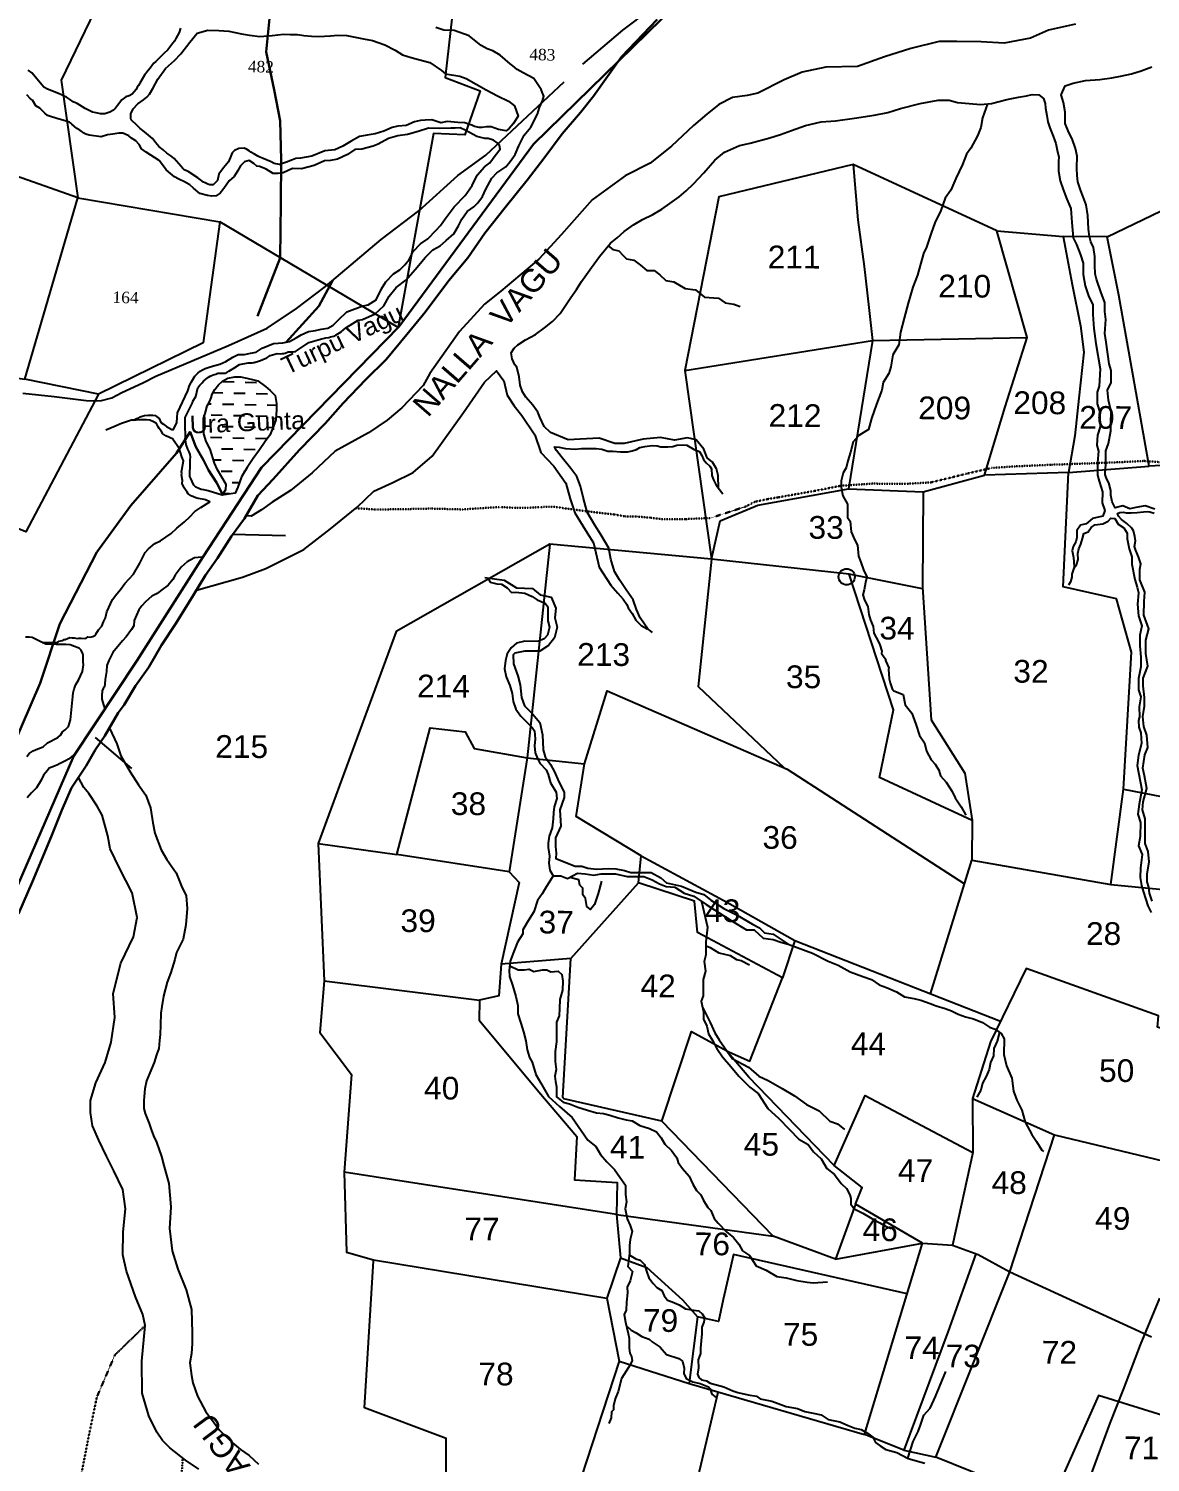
# Model space of a CAD drawing. Header units: inches. Extents: x 304037 to 460575, y 1453943 to 1639883.
# Drawn here: x 337474 to 338731, y 1597253 to 1598861 of the extents above; entities that cross this region are included whole.
import ezdxf

# ---------------------------------------------------------------- set-up
doc = ezdxf.new("R2010")
doc.units = ezdxf.units.IN
doc.header["$MEASUREMENT"] = 0
for name, pattern in [('ACAD_ISO02W100', [15, 12, -3]), ('ACAD_ISO07W100', [3, 0, -3]), ('BORDER', [1.75, 0.5, -0.25, 0.5, -0.25, 0, -0.25])]:
    doc.linetypes.add(name, pattern=pattern)
for name, color, linetype in [('CARTTRACK', 30, 'ACAD_ISO02W100'), ('NALA', 4, 'Continuous'), ('ROUND WELL', 5, 'Continuous'), ('SURVEY_BND', 7, 'Continuous'), ('SURVEY_NO', 7, 'Continuous'), ('WATER_BODY', 4, 'Continuous')]:
    doc.layers.add(name, color=color, linetype=linetype)
doc.layers.add('FOOTPATH', color=150, linetype='ACAD_ISO07W100', lineweight=30)
doc.layers.add('VILL_BOUNDARY', color=6, linetype='BORDER', lineweight=30)
doc.styles.get("Standard").update_dxf_attribs({"font": 'arial.ttf'})
doc.dimstyles.get("Standard").update_dxf_attribs({"dimtxt": 0.18, "dimasz": 0.18, "dimexe": 0.18, "dimexo": 0.0625, "dimgap": 0.09, "dimtad": 0, "dimtih": 1, "dimtoh": 1, "dimdec": 4, "dimzin": 0, "dimdsep": 46, "dimtxsty": 'Standard', "dimcen": 0.09, "dimadec": 0, "dimazin": 0, "dimtfac": 1, "dimtdec": 4, "dimtofl": 0, "dimtmove": 0, "dimatfit": 3, "dimfxl": 0, "dimtolj": 1, "dimtzin": 0, "dimarcsym": 0})

# ---------------------------------------------------------------- blocks, each defined once
blk = doc.blocks.new('PALLAKONDA')
at = {"layer": 'CARTTRACK'}
blk.add_lwpolyline([(147.39, 167.87), (145.29, 162.71), (143.45, 157.77), (141.99, 154.05), (139.86, 148.18)], dxfattribs=at)
at = {"layer": 'FOOTPATH', "ltscale": 0.0003}
for points in [[(58.51, 254.45), (60.7, 254.32), (63.96, 254.38), (66.76, 254.45), (70.18, 254.38), (74.39, 254.66), (75.88, 254.58), (77.49, 254.59), (78.7, 254.68), (80.39, 254.71), (81.95, 254.49), (84.15, 254.21), (86.9, 253.91), (88.17, 253.69), (89.42, 253.69), (90.84, 253.57), (92.09, 253.43), (94.77, 253.43), (97.57, 253.57), (101.41, 254.85), (102.43, 255.39), (103.83, 255.68), (105.02, 255.89), (109, 256.61), (111.86, 257.19), (115.31, 257.44), (119.1, 257.44), (121.8, 257.61), (125.68, 258.58), (128.44, 259.23), (131.05, 259.42), (135.06, 259.62), (139.19, 259.79), (142.86, 259.95), (145.22, 260.09), (147.62, 259.92)], [(35.73, 164.29), (32.42, 161.04), (30.45, 156.39), (29.6, 152.19), (28.54, 146.59)], [(39.83, 147.93), (39.93, 149.71)]]:
    blk.add_lwpolyline(points, dxfattribs=at)
at = {"layer": 'NALA'}
for points in [[(137.44, 308.17), (134.49, 307.49), (132.52, 306.61), (129.62, 306.05), (127.08, 306.18), (124.39, 306.18), (122.44, 306.2), (119.32, 305.39), (116.43, 304.45), (113.48, 303.4), (110, 303.29), (107.4, 302.74), (105.41, 301.89), (102.53, 300.4), (101.33, 300.12), (99.71, 299.9), (98.24, 299.11), (96.91, 298.04), (95.45, 296.8), (93.04, 294.52), (90.68, 292.64), (87.97, 291.22), (84.32, 288.56), (80.97, 284.73), (78.48, 282), (74.33, 278.44), (72.53, 277.01), (69.78, 273.96), (66.54, 269.34), (65.84, 268.02), (63.48, 265.54), (61.89, 264.16), (59.85, 262.76), (56.16, 260.73), (53.64, 258.34), (51.28, 256.35), (49.28, 255.06), (48.09, 254.21), (46.97, 253.52), (46.37, 253.55)], [(146.46, 254.77), (145.4, 255.16), (144.34, 254.94), (143.68, 254.8), (142.91, 255.15), (142.07, 254.89), (141.73, 255.56), (141.6, 256.29), (141.6, 256.83), (141.37, 257.64), (141.12, 258.12), (140.96, 258.57), (140.96, 259.03), (141.03, 259.57), (141.03, 260.56), (141.03, 261.19), (141.3, 261.98), (141.56, 263.39), (141.56, 264.22), (141.59, 265.51), (141.28, 266.76), (141.18, 267.85), (141.57, 268.73), (141.57, 270.04), (141.35, 270.75), (141, 273.16), (140.84, 274.11), (140.95, 275.65), (140.83, 276.53), (140.83, 277.52), (140.41, 278.59), (139.9, 280.1), (139.76, 280.67), (139.71, 281.63), (139.71, 282.59), (139.54, 283.57), (139.27, 284.21), (139.12, 284.78), (139.01, 285.59), (138.9, 287.1), (138.74, 288.27), (138.39, 289.16), (138.14, 289.82), (137.79, 290.79), (137.7, 291.49), (137.68, 292.31), (137.71, 293.64), (137.53, 294.48), (137.14, 295.53), (136.76, 296.22), (136.36, 297.22), (136.36, 298.46), (136.16, 299.53), (135.9, 300.38), (136.34, 301.38), (137.21, 301.66), (138.58, 301.97), (140.17, 302.1), (141.47, 302.26), (142.45, 302.48), (143.63, 302.72), (144.72, 303.05), (145.88, 303.52)], [(98.4, 256.83), (98.36, 258.26), (98.16, 259), (97.72, 259.72), (97.13, 260.19), (96.76, 261.15), (95.92, 262.16), (94.97, 262.39), (93.52, 262.13), (91.97, 262.39), (90.06, 262.21), (87.99, 261.73), (86.97, 261.73), (85.25, 262.29), (83.14, 262.18), (81.83, 262.1), (79.87, 262.89), (79.16, 263.56), (78.69, 264.6), (78.48, 265.12), (77.91, 265.91), (77.14, 266.78), (76.75, 267.38), (76.52, 268.09), (76.38, 269), (76.12, 270.06), (75.89, 270.32), (75.61, 271.01), (75.49, 271.66), (75.84, 272.16), (76.23, 272.54), (77.05, 273.08), (78.15, 273.7), (79.14, 274.44), (80.02, 275.14), (80.87, 276.01), (81.51, 277.02), (82.04, 277.78), (82.65, 278.67), (83.19, 279.56), (84.3, 281.1), (85.17, 282.31), (86.38, 283.79), (87.12, 284.37), (87.88, 285.07), (88.91, 285.84), (89.88, 286.42), (91.03, 286.97), (92.02, 287.57), (92.89, 288.18), (93.9, 288.94), (94.66, 289.6), (95.48, 290.39), (96.6, 291.59), (97.82, 293), (98.87, 293.89), (100.51, 294.63), (101.69, 294.88), (103.86, 295.49), (105.03, 295.84), (106.25, 296.29), (107.78, 296.86), (109.5, 297.26), (111.07, 297.38), (113.16, 297.68), (115.34, 298.02), (116.83, 298.33), (118.24, 298.78), (120.4, 299.34), (122.39, 299.71), (123.59, 299.71), (124.49, 299.48), (125.78, 299.37), (127.03, 299.26), (128.25, 299.39), (129.95, 299.82), (131.22, 300.08), (132.1, 300.24), (132.73, 300.38), (133.46, 300.38), (133.95, 299.97), (134.15, 299.43), (134.2, 298.91), (134.33, 298.09), (134.44, 297.39), (134.68, 296.72), (135.06, 295.81), (135.36, 295.01), (135.49, 294.27), (135.69, 293.52), (135.67, 293.06), (135.67, 291.95), (135.84, 290.91), (136.18, 289.96), (136.61, 288.88), (137.05, 287.87), (137.17, 286.32), (137.32, 284.63), (137.69, 283.9), (138.13, 282.77), (138.42, 281.83), (138.42, 280.6), (138.67, 279.35), (139.04, 278.24), (139.53, 277.25), (139.53, 276.18), (139.62, 274.67), (139.87, 273.01), (140.37, 270.22), (140.24, 268.32), (140.05, 267.63), (140.05, 266.37), (140.34, 265.44), (140.34, 264.91), (140.39, 263.81), (140.1, 262.91), (140.02, 261.8), (140.23, 261.13), (140.13, 259.88), (140.13, 258.51), (140.32, 257.82), (140.66, 256.68), (140.66, 255.44), (140.95, 254.59), (140.74, 253.99), (139.58, 253.72), (138.9, 253.14), (138.28, 252.98), (137.87, 252.38), (137.87, 251.63), (137.78, 251.15), (137.46, 250.64), (137.38, 250.16), (137.53, 249.4), (137.57, 248.95), (137.59, 248.33), (137.34, 247.58), (137.35, 247.25), (137.22, 246.74), (136.99, 246.37)], [(127.81, 299.35), (127.27, 297.8), (127.09, 296.72), (126.74, 295.81), (126, 294.46), (125.51, 293.78), (125.09, 292.63), (124.35, 291.12), (123.83, 289.8), (123.2, 288.92), (122.73, 287.57), (122.07, 286.19), (121.67, 285.08), (121.17, 283.51), (120.83, 282.81), (120.18, 280.44), (119.7, 279.09), (119.18, 277.36), (118.73, 275.68), (118.34, 274.15), (118.18, 272.73), (117.53, 271.66), (117.32, 270.32), (117.1, 269.58), (116.46, 268.6), (116.33, 267.76), (115.75, 266.19), (115.21, 264.62), (114.87, 263.42), (113.82, 262.73), (113.2, 262.03), (112.92, 260.91), (112.61, 259.95), (112.43, 259.15), (112.13, 258.61), (111.89, 257.73), (111.89, 257.04), (112.08, 256.09), (112.6, 255.16), (112.6, 254.43), (112.6, 253.68), (112.92, 253.29), (113.04, 252.11), (113.44, 251.22), (113.73, 250.64), (113.84, 249.46), (114.1, 248.79), (114.41, 247.93), (114.76, 247.18), (114.62, 246.55), (114.49, 245.74), (114.33, 245.19), (114.52, 244.6), (114.92, 243.89), (115.01, 243.02), (115.22, 242.39), (115.51, 241.7), (115.59, 240.97), (115.83, 240.51), (116.09, 240.03), (116.24, 239.69), (116.46, 238.99), (116.45, 238.74), (116.9, 238.07), (116.89, 237.96), (117.25, 237.15), (117.22, 237), (117.31, 235.96), (117.39, 235.51), (117.64, 234.85), (117.82, 234.61), (118.86, 234.23), (119.06, 233.1), (119.8, 232.19), (120.27, 230.96), (120.65, 229.71), (121.21, 228.93), (121.43, 228), (121.96, 227.06), (122.41, 226.57), (122.8, 225.91), (122.99, 225.28), (123.63, 224.58), (124.3, 223.57), (124.62, 222.87), (124.98, 222.32), (125.28, 221.9), (125.82, 220.98)], [(86.13, 283.48), (86.64, 283.09), (87.29, 282.95), (87.78, 282.45), (88.14, 282.08), (88.94, 281.92), (89.68, 281.38), (90.39, 280.8), (91.18, 280.79), (91.82, 280.32), (92.48, 279.72), (93.35, 279.55), (94.62, 278.84), (95.74, 278.71), (96.77, 277.91), (98.28, 277.78), (99.03, 277.29), (99.97, 277.13), (100.68, 276.9)], [(40.97, 245.34), (46.05, 246.78), (48.61, 247.77), (52.79, 249.89), (55.71, 252.17), (58.63, 254.55), (60.47, 256.34), (62.54, 257.3), (64.77, 258.43), (66.84, 260.22), (70.29, 265.04), (72.59, 268.41), (73.91, 269.67), (74.7, 268.56), (75.09, 266.98), (75.86, 265.83), (76.69, 264.76), (78.13, 262.64), (78.81, 260.68), (80.25, 259.19), (81.6, 257.32), (82.09, 255.6), (82.58, 254.06), (83.47, 252.65), (83.98, 251.87), (84.67, 250.75), (85.32, 248.09), (86.59, 246.12), (87.37, 245.25), (87.95, 244.58), (88.38, 244.01), (88.5, 243.62), (88.95, 243.01), (89.37, 242.27), (89.96, 241.69), (90.62, 241.34), (90.86, 241.19), (91.17, 240.92)], [(90.74, 241.26), (89.85, 242.54), (89.42, 243.45), (89.06, 244.52), (88.29, 245.59), (87.54, 246.7), (86.98, 247.63), (86.6, 248.97), (86.35, 250.2), (85.51, 251.62), (84.82, 252.73), (83.94, 254.16), (83.49, 255.78), (83.21, 256.99), (82.78, 258.08), (82.13, 258.96), (81.07, 260.25), (80.55, 260.92), (80.33, 261.32), (80.82, 261.27), (81.53, 261.13), (82.6, 261.07), (83.31, 261.14), (84.27, 261.15), (84.9, 261.15), (85.53, 261.08), (86.18, 260.89), (86.74, 260.86), (87.59, 260.8), (88.4, 260.8), (88.88, 260.93), (89.34, 261.08), (89.73, 261.28), (90.26, 261.4), (91.07, 261.53), (91.62, 261.49), (92.03, 261.37), (92.79, 261.37), (93.33, 261.43), (93.79, 261.58), (94.43, 261.62), (94.9, 261.59), (95.71, 261.12), (96.28, 260.88), (96.53, 260.46), (96.72, 260.01), (97.01, 259.63), (97.42, 259.29), (97.6, 258.99), (97.65, 258.26), (97.86, 257.77), (98.14, 257.17), (98.88, 256.22)], [(146.38, 211.59), (146.06, 212.46), (145.98, 213.14), (145.79, 213.73), (145.79, 214.56), (146.01, 215.91), (145.91, 217.05), (145.56, 217.95), (145.56, 218.92), (145.56, 220.66), (145.24, 221.64), (145.32, 222.55), (145.71, 223.99), (145.46, 225.39), (145.26, 226.26), (145.5, 227.71), (145.8, 228.52), (145.7, 229.88), (145.35, 230.84), (145.23, 231.93), (145.43, 233.09), (145.43, 234.03), (145.27, 235.3), (145.27, 236.15), (145.77, 237.47), (145.52, 238.88), (145.52, 240.35), (145.85, 241.59), (145.31, 243.09), (145.31, 244.6), (145.4, 245.62), (144.83, 246.99), (144.83, 248.17), (144.93, 248.77), (144.67, 249.53), (144.39, 250.2), (144.24, 250.67), (144.34, 251.29), (144.25, 251.76), (144.1, 252.37), (143.94, 252.68), (143.39, 253.2), (142.79, 253.62), (142.45, 254), (142.34, 254.3), (142.61, 254.4), (142.99, 254.42), (143.28, 254.38), (143.85, 254.38), (144.49, 254.41), (145.2, 254.5), (145.65, 254.53), (145.9, 254.47), (146.36, 254.33)], [(137.55, 248.23), (137.85, 248.62), (138.03, 249.18), (138.01, 249.85), (138.09, 250.37), (138.31, 250.87), (138.5, 251.52), (138.66, 252.07), (139.14, 252.26), (139.44, 252.73), (139.84, 253.04), (140.72, 253.12), (141.32, 253.43), (141.61, 253.75), (142.05, 253.75), (142.42, 253.11), (143.04, 252.7), (143.41, 252.12), (143.41, 251.49), (143.65, 250.38), (143.95, 249.51), (143.96, 248.72), (144.28, 247.01), (144.56, 246.17), (144.71, 245.57), (144.6, 244.32), (144.71, 243.03), (145.09, 241.93), (144.86, 240.9), (144.86, 239.7), (144.99, 238.46), (144.99, 237.41), (144.75, 236.12), (144.75, 234.88), (145, 234.1), (144.83, 233), (144.89, 231.88), (144.78, 231.48), (144.81, 230.74), (145.03, 230.13), (145.11, 228.95), (144.8, 227.68), (144.64, 226.54), (145.17, 223.87), (144.87, 222.27), (144.73, 221.18), (145.06, 220.26), (145.01, 218.71), (144.82, 217.69), (145.24, 216.74), (145.06, 215.25), (145.02, 214.21), (145.19, 213.32), (145.42, 212.59), (145.91, 211.07), (146.28, 210.33)], [(72.73, 246.9), (74.85, 246.61), (76.23, 245.76), (77.99, 245.69), (78.84, 245), (80.02, 244.76), (80.54, 243.54), (80.46, 242.47), (80.72, 241.44), (80.43, 240.27), (79.77, 239.45), (78.81, 238.81), (77.18, 238.81), (76.08, 238.56), (75.88, 238.37), (75.93, 237.4), (76.4, 236.08), (76.68, 235.08), (76.82, 233.7), (77.15, 232.78), (78.03, 231.89), (78.84, 230.93), (79.16, 229.58), (79.23, 227.93), (79.45, 227.15), (80.05, 226.33), (80.5, 225.51), (80.99, 224.43), (81.57, 223.3), (81.57, 222.71), (81.12, 221.33), (81.21, 219.53), (80.66, 218.23), (80.66, 217.29), (80.74, 216.56), (80.69, 215.96), (82.81, 215.15), (83.54, 215.15), (84.23, 214.93), (85.2, 214.81), (86.46, 214.88), (87.3, 214.87), (88.26, 214.68), (88.97, 214.46), (90.15, 214.46), (91.21, 214.47), (92.25, 213.91), (92.87, 213.35), (94.54, 213), (95.23, 212.71), (96.11, 212.33), (96.99, 212.09), (97.78, 211.47), (99.21, 210.56), (100.7, 209.82), (102.39, 208.84), (103.14, 208.46), (103.69, 207.88), (104.65, 207.77), (106.3, 206.66), (109, 205.69), (110.72, 204.8), (111.82, 204.36), (113.16, 203.66), (114.54, 203.13), (115.52, 202.8), (116.35, 202.23), (117.17, 201.94), (118.28, 201.48), (119.16, 200.92), (120.19, 200.74), (120.95, 200.56), (121.97, 200.19), (122.65, 199.94), (123.65, 199.66), (124.34, 199.42), (125.08, 199.04), (125.89, 198.76), (126.77, 198.54), (127.75, 198.14), (128.52, 197.64), (129.14, 197.4), (129.81, 196.94), (130.14, 196.34), (130.13, 194.64), (130.42, 193.37), (131.02, 192.01), (131.19, 190.57), (131.58, 189.61), (132.12, 188.5), (132.52, 187.19), (133.26, 185.84), (133.78, 185.06), (134.37, 184.11), (134.54, 183.97)], [(73.04, 246.86), (73.32, 246.37), (74.06, 246.2), (74.57, 246.18), (75.19, 245.75), (75.66, 245.25), (76.15, 245.3), (77.13, 245.2), (77.93, 244.81), (78.51, 244.44), (79.37, 244.1), (79.67, 243.7), (79.68, 242.98), (79.68, 242.16), (79.86, 241.44), (79.64, 240.57), (79.29, 240.17), (78.58, 239.85), (77.15, 239.9), (76.26, 239.66), (75.66, 239.15), (75.21, 238.5), (75.03, 237.75), (74.92, 236.85), (75.14, 235.96), (75.52, 235.02), (75.8, 234.11), (75.9, 233.26), (76.22, 232.39), (76.75, 231.63), (77.42, 230.99), (78.03, 230.38), (78.29, 230.03), (78.34, 229.13), (78.27, 228.36), (78.34, 227.59), (78.61, 226.99), (78.87, 226.48), (79.57, 225.73), (79.81, 225.23), (80.08, 224.3), (80.68, 223.29), (80.76, 222.59), (80.48, 221.68), (80.41, 221.03), (80.37, 220.35), (80.27, 219.34), (79.94, 218.44), (79.83, 217.66), (79.83, 217.18), (79.98, 216.23), (79.91, 215.46), (80.02, 214.68), (80.39, 214.05), (81.26, 214.05), (81.97, 213.76), (83.1, 214.36), (83.94, 214.31), (84.89, 214.15), (85.69, 214.3), (87.28, 214.31), (88.55, 214.01), (89.63, 214.03), (90.38, 214.03), (91.3, 213.68), (92.1, 213.25), (92.85, 212.96), (93.8, 212.86), (94.83, 212.23), (95.89, 211.88), (97.28, 210.99), (100.13, 209.16), (101.72, 208.22), (102.55, 208.22), (103.55, 207.3), (104.67, 207.17), (105.49, 206.89), (106.3, 206.66)], [(31.46, 230.09), (32.28, 228.35), (32.75, 227.06), (33.78, 225.28), (34.7, 223.86), (35.52, 222.74), (36.02, 221.32), (36.31, 219.69), (36.53, 218.53), (37.24, 216.72), (37.85, 215.66), (38.9, 214.17), (39.48, 212.72), (40, 211.67), (40.14, 210.25), (40, 208.47), (39.72, 206.89), (38.98, 205.42), (38.81, 204.65), (38.35, 203.22), (37.97, 202.13), (37.56, 200.58), (37.38, 199.47), (37.27, 198.7), (37.27, 197.41), (37.24, 196.38), (37.17, 195.69), (37.07, 194.84), (36.83, 194.14), (36.58, 193.27), (36.09, 192.13), (35.74, 191.24), (35.57, 190.36), (35.48, 189.52), (35.47, 189.07), (35.47, 188.19), (35.63, 187.67), (36.07, 186.57), (36.3, 185.9), (36.56, 185.21), (36.87, 184.52), (37.44, 182.92), (37.7, 181.94), (38.25, 179.97), (38.5, 177.4), (38.36, 174.99), (38.66, 172.54), (39.28, 170.52), (40.23, 168.26), (40.84, 166.07), (40.92, 163.53), (40.92, 162.35), (40.83, 161.23), (40.66, 160.2), (40.85, 158.82), (41.02, 158), (41.52, 156.55), (42.45, 154.82), (43.08, 154), (43.98, 152.8), (45.42, 151.43), (46.31, 150.69), (47.26, 150.02), (48.27, 149.1)], [(41.7, 148.49), (40.24, 149.47), (38.53, 150.82), (37.69, 151.64), (37.06, 152.55), (36.17, 154.36), (35.43, 156.85), (35.39, 160.36), (35.73, 164.29), (35.47, 165.52), (34.65, 167.44), (33.63, 170.28), (33.25, 172.08), (33.25, 174.62), (33.49, 177.14), (33.19, 179.26), (32.21, 181.34), (31.38, 182.94), (30.53, 184.69), (29.81, 186.27), (29.59, 187.75), (29.59, 189.07), (30.18, 191.01), (31.17, 193.26), (31.85, 195.5), (32.24, 198.21), (32.04, 200.87), (32.85, 204.22), (34.22, 207.11), (34.63, 209.23), (34.05, 211.97), (32.65, 214.67), (31.63, 216.78), (31.36, 218.22), (30.71, 220.5), (30.16, 221.49), (29.23, 222.87), (28.69, 223.54), (28.08, 224.62)], [(80.39, 214.05), (79.56, 212.7), (79.21, 212.07), (78.69, 211.34), (78.3, 210.09), (77.69, 209.1), (77.09, 208.11), (77.09, 207.67), (76.53, 206.73), (76.12, 205.7), (75.73, 204.63), (75.61, 203.62), (75.64, 202.94), (75.98, 201.98), (76.36, 200.75), (76.58, 199.77), (76.58, 198.82), (76.92, 197.81), (77.24, 196.85), (77.47, 195.87), (77.62, 194.89), (77.9, 194.02), (78.19, 193.53), (78.62, 192.16), (79.11, 191.28), (80.03, 189.74), (81.24, 188.64), (82.64, 187.46), (83.63, 186.01), (84.37, 184.96), (85.24, 184.28), (85.77, 183.39), (86.47, 182.59), (87.32, 181.74), (87.9, 180.89), (88.53, 180.02), (88.53, 178.98), (88.64, 178.2), (88.52, 177.42), (88.75, 176.32), (89.09, 175.59), (89.31, 174.91), (89.1, 174.03), (89.01, 173.39), (89.01, 172.54), (88.84, 171.06), (89.36, 170.51), (89.09, 169.48), (88.77, 168.79), (88.81, 168.15), (88.73, 167.14), (88.67, 166.26), (88.48, 165.76), (88.6, 164.94), (88.92, 163.69), (89.02, 163.15), (89.02, 162.58), (89.02, 162.05), (89.12, 161.53), (89.29, 161.16), (89.36, 160.67), (88.97, 159.92), (88.19, 158.72), (87.86, 157.28), (87.5, 156.49), (87.35, 155.71), (87.35, 155.27), (87.13, 155.04), (87.07, 154.39), (86.85, 153.74)], [(85.72, 213.51), (85.36, 212.15), (84.98, 210.94), (84.55, 210.38), (84.14, 210.69), (83.98, 211.59), (83.67, 211.99), (83.67, 212.72), (83.34, 213.06), (83.23, 213.65), (82.23, 213.9)], [(96.76, 211.32), (97.41, 208.5), (97.24, 206.88), (97.24, 205.44), (97.07, 204.71), (97.22, 203.65), (96.97, 202.73), (96.97, 201.84), (96.98, 200.91), (96.78, 200.32), (97.02, 199.15), (97.02, 198.34), (97.41, 197.58), (97.6, 196.75), (98.01, 196.07), (98.51, 195.13), (99.15, 194.22), (100.06, 193.15), (100.94, 192.1), (102.19, 190.88), (103.11, 190.18), (104.16, 188.53), (105.34, 187.48), (106.56, 186.24), (107.61, 185.19), (108.62, 184.59), (109.23, 183.8), (110.06, 183.03), (110.69, 181.97), (111.53, 181.3), (112.28, 180.33), (112.89, 179.77), (113.25, 179.09), (113.35, 178.69), (113.35, 178.04), (113.73, 177.55), (114.67, 177.07), (116.13, 176.24), (116.57, 176.02), (117.18, 175.63), (117.82, 175.38)], [(102.06, 204.32), (101.14, 204.78), (100.67, 204.89), (99.98, 205.35), (98.71, 205.63), (97.77, 206.22), (97.24, 206.38)], [(75.67, 204.13), (76.62, 203.69), (77.26, 203.68), (77.8, 203.76), (78.32, 203.52), (79.27, 203.7), (79.75, 203.69), (80.2, 203.47), (81.02, 203.55), (81.4, 203.18), (81.53, 202.47), (81.48, 201.46), (81.2, 200.45), (81.19, 199.45), (81.14, 198.65), (80.86, 197.94), (80.86, 196.88), (80.86, 195.77), (80.73, 194.71), (80.73, 193.62), (80.86, 192.74), (80.69, 192), (80.79, 191.39), (80.89, 190.81), (80.88, 189.72), (81.63, 189.13), (82.33, 188.94), (83.26, 188.59), (84.33, 188.27), (85.31, 187.99), (86.09, 187.89), (86.79, 187.74), (87.69, 187.42), (88.57, 187.21), (89.22, 187.1), (90.1, 186.62), (91.16, 186.27), (91.94, 185.92), (92.45, 185.25), (92.86, 184.57), (93.59, 183.88), (94.17, 183.07), (94.32, 182.56), (94.81, 181.89), (95.55, 181.04), (95.96, 180.18), (96.37, 179.46), (96.82, 178.98), (97.08, 178.45), (97.62, 177.61), (97.94, 177.26), (98.31, 176.38), (98.77, 175.87), (99.67, 174.95), (100.45, 174.3), (101.06, 173.6), (101.47, 172.86), (102.22, 172.34), (102.97, 171.22), (104.09, 170.73), (105.24, 170.04), (106.28, 169.89), (107.46, 169.62), (108.61, 169.44), (109.27, 169.35), (110.83, 169.48)], [(96.9, 199.74), (97.78, 197.99), (98.3, 196.84), (98.78, 196.07), (100.2, 194.03), (102, 193.07), (103.16, 192.09), (104.18, 191.64), (105.73, 190.76), (107.08, 189.94), (108.42, 189.02), (109.81, 188.3), (110.99, 187.18), (111.83, 186.89), (112.62, 186.26)], [(129.62, 197.07), (129.38, 196.08), (129.02, 195.26), (129, 194.48), (128.67, 193.72), (128.5, 192.97), (128.2, 192.19), (127.77, 191.45), (127.6, 190.68), (127.18, 189.92)], [(88.98, 172.34), (89.71, 171.9), (90.18, 171.77), (90.67, 171.29), (90.89, 170.57), (91.15, 169.84), (91.62, 169.19), (92.05, 168.76), (92.61, 168.45), (92.86, 167.84), (93.24, 167.38), (93.73, 167.19), (94.52, 166.85), (95.22, 166.44), (96.14, 166.3), (96.67, 166.23), (97.06, 165.9), (97.32, 165.49), (97.24, 164.98), (97.03, 164.43), (97.03, 163.69), (96.94, 162.91), (96.88, 162.11), (96.89, 161.51), (96.63, 160.81), (96.67, 159.95), (96.58, 159.25), (96.7, 158.89), (97.03, 158.61), (97.56, 158.51), (97.98, 158.25), (98.66, 158.09), (99.46, 157.84), (100.46, 157.42), (101.02, 157.23), (102.14, 156.99), (103.07, 156.84), (103.47, 156.54), (104.75, 156.32), (105.48, 156.05), (106.34, 155.72), (107.58, 155.52), (108.41, 155.2), (109.33, 155), (110.22, 154.81), (110.97, 154.32), (112.27, 154.05), (113.17, 153.66), (113.92, 153.36), (114.61, 153.23), (115.33, 152.83), (115.91, 152.39), (116.22, 151.79), (116.73, 151.45), (117.36, 151.04), (118.57, 150.72), (119.81, 150.07), (121.23, 149.66), (121.66, 149.57)], [(88.71, 164.53), (89.25, 164.05), (89.79, 163.77), (90.41, 163.37), (91.21, 163.06), (91.56, 162.78), (92.44, 162.2), (93.16, 161.39), (94.52, 160.95), (94.91, 160.65), (95.08, 159.91), (95.08, 159.3), (95.31, 158.77), (96.07, 158.41), (96.85, 158.21), (97.8, 157.85), (97.98, 157.63), (98.17, 157.04), (98.64, 156.67)], [(119.76, 150.09), (120.35, 151.92), (120.91, 153.03), (121.13, 153.76), (121.51, 154.85), (122.2, 155.61), (122.8, 156.91), (123.89, 159.68)]]:
    blk.add_lwpolyline(points, dxfattribs=at)
at = {"layer": 'ROUND WELL'}
blk.add_circle((112.56, 247.16), 0.888, dxfattribs=at)
at = {"layer": 'SURVEY_BND'}
for points in [[(113.06, 292.59), (98.29, 288.94), (94.62, 269.79), (115.26, 273.22)], [(128.9, 285.35), (113.06, 292.59), (113.6, 286.51), (114.31, 281.37), (114.85, 276.83), (115.26, 273.22), (132.29, 273.64)], [(155.8, 260.13), (145.79, 259.5), (142.37, 278.32), (141.04, 284.76), (156.81, 292.42), (157.39, 276.38)], [(136.92, 258.76), (127.68, 258.43), (129.9, 265.97), (132.29, 273.64), (128.9, 285.35), (136.21, 284.76)], [(141.04, 284.76), (136.21, 284.76), (137.22, 279.48), (138.17, 274.93), (138.53, 272.05), (138.01, 266.96), (137.59, 262.82), (136.92, 258.76), (145.79, 259.5)], [(115.26, 273.22), (112.72, 256.85), (120.92, 256.56), (127.68, 258.43)], [(94.62, 269.79), (97.65, 249.03), (98.61, 253.27), (102.75, 255.02), (112.72, 256.85)], [(120.92, 256.56), (120.92, 246.06), (121.95, 231.45), (125.66, 225.6), (126.5, 220.39), (126.5, 216.01), (141.82, 213.42), (143.15, 223.93), (143.97, 239.03), (142.26, 244.9), (136.39, 246.17), (136.92, 258.76)], [(79.87, 250.59), (62.98, 240.9), (54.5, 217.51), (63.19, 216.34), (66.79, 230.3), (70.64, 229.88), (71.63, 228.06), (77.47, 227.03), (75.57, 214.48), (63.19, 216.34)], [(97.65, 249.03), (79.87, 250.59), (77.47, 227.03), (83.81, 226.41)], [(120.93, 245.87), (112.84, 247.44), (97.65, 249.03), (96.27, 235), (105.73, 226.11)], [(126.5, 220.39), (116.27, 225.08), (117.77, 232.53), (112.84, 247.44)], [(143.15, 223.93), (150.76, 222.47), (150.6, 236.37), (159.5, 235.1)], [(90.08, 216.3), (82.91, 220.62), (83.81, 226.41), (86.24, 234.46), (106.12, 225.95), (125.7, 213.39)], [(54.5, 217.51), (55.25, 202.38), (72.38, 200.34)], [(111.5, 182.3), (102.05, 192), (99.6, 194.89), (102.15, 193.75), (105.7, 202.93), (96.31, 207.91), (95.98, 211.35), (89.82, 213.35), (90.08, 216.3), (99.62, 211.2), (107.04, 207.05), (105.7, 202.93)], [(122.03, 201.27), (126.5, 216.01)], [(75.57, 214.48), (76.67, 213.32), (74.72, 204.29)], [(92.49, 187.1), (81.7, 189.51), (81.6, 189.65), (82.4, 204.98), (89.82, 213.35)], [(141.82, 213.42), (157.88, 211.95), (167.81, 209.29)], [(107.04, 207.05), (129.74, 198.29)], [(82.4, 204.98), (74.72, 204.29), (74.49, 200.8), (72.38, 200.34), (72.33, 198.13), (78.94, 190.25), (83.17, 185.34), (82.92, 180.57), (87.63, 180.32), (87.55, 176.78), (104.84, 174.47)], [(154.56, 195.1), (147.02, 197.7), (147.14, 198.98), (132.53, 204.1), (128.65, 196.02), (126.7, 189.75), (135.73, 185.79), (153.35, 181.66), (158.3, 194.06)], [(55.25, 202.38), (54.82, 196.66), (58.3, 192.05), (57.54, 181.29)], [(111.69, 171.97), (104.84, 174.47), (92.49, 187.1), (95.73, 196.98), (99.68, 194.85)], [(113.88, 178.05), (114.6, 179.91), (111.5, 182.3), (114.86, 190.03), (126.76, 183.8)], [(126.7, 189.75), (126.76, 183.8), (124.59, 173.58), (127.4, 172.58), (130.91, 170.7)], [(130.91, 170.7), (135.73, 185.79)], [(87.55, 176.78), (57.54, 181.29), (57.84, 172.48), (60.83, 171.64), (86.56, 167.58)], [(121.28, 173.78), (113.88, 178.05), (111.69, 171.97), (121.28, 173.78)], [(87.55, 176.78), (88.01, 172.03), (90.94, 170.98), (94.86, 167.43), (96.54, 165.56)], [(119.34, 150.98), (114.98, 152.68), (121.28, 173.78), (124.59, 173.58)], [(119.62, 168.2), (100.47, 172.45), (99.37, 167.47), (98.84, 165.06), (96.54, 165.56), (95.69, 158.59), (95.64, 158.19), (114.98, 152.68)], [(127.16, 172.66), (124.13, 164.1), (119.34, 150.98), (122.85, 150.24)], [(68.95, 144.03), (68.95, 152), (59.91, 155.34), (60.84, 171.54)], [(88.01, 172.03), (86.56, 167.58), (87.94, 160.63), (95.64, 158.19)], [(136.41, 144.82), (122.85, 150.24), (130.91, 170.7), (146.53, 163.6)], [(87.94, 160.63), (80.3, 136.87), (80.3, 136.54), (93.33, 133.28), (98.84, 157.28)], [(155.72, 118.15), (157.13, 122.04), (150.94, 124.29), (142.83, 127.29), (139.6, 122.37), (129.92, 125.75), (133.05, 134), (137.1, 144.05), (136.41, 144.82), (137.44, 147.8), (145.59, 145.26), (149.9, 143.97), (152.8, 153.42), (140.74, 157.11), (136.76, 148.1), (137.44, 147.8)]]:
    blk.add_lwpolyline(points, dxfattribs=at)
at = {"layer": 'VILL_BOUNDARY', "linetype": 'ByBlock'}
blk.add_lwpolyline([(91.39, 308.47), (87.5, 304.31), (84.43, 299.98), (82.99, 298.18), (81.01, 295.82), (78.99, 293.08), (77.17, 290.7), (74.75, 287.65), (72.54, 284.81), (70.66, 282.11), (68.58, 279.58), (66.02, 276.08), (63.99, 273.63), (61.73, 270.85), (59.51, 268.63), (57.01, 266), (55.05, 263.78), (52.23, 260.84), (49.36, 257.61), (47.69, 255.81), (46.21, 253.26), (44.82, 251.3), (43.29, 248.89), (41.96, 246.98), (40.62, 244.76), (38.73, 241.67), (37.14, 239.27), (35.78, 236.84), (34.33, 234.78), (33.09, 232.67), (32.44, 231.77), (30.97, 229.24), (29.94, 227.72), (28.93, 225.94), (27.34, 223.5), (26.28, 221.03), (25.11, 218.1), (23.09, 213.14), (21.57, 209.58)], dxfattribs=at)
at = {"layer": 'SURVEY_NO'}
for s, rotation, p in [('NALLA  VAGU', 49.3283, (66.37, 264.4)), ('PADAMATI  VAGU', 126.9863, (60.78, 131.22))]:
    blk.add_text(s, height=2.5, rotation=rotation, dxfattribs=at).set_placement(p)
for s, p in [('211', (103.69, 281.11)), ('210', (122.48, 278)), ('209', (120.34, 264.57)), ('208', (130.81, 265.19)), ('212', (103.87, 263.65)), ('207', (138.08, 263.61)), ('33', (108.33, 251.34)), ('34', (116.19, 240.28)), ('213', (82.93, 237.22)), ('35', (105.93, 234.87)), ('32', (130.96, 235.6)), ('214', (65.32, 233.65)), ('215', (43.13, 226.88)), ('38', (69.1, 220.71)), ('36', (103.43, 217.16)), ('39', (63.62, 207.79)), ('37', (78.83, 207.71)), ('43', (97.15, 209.06)), ('28', (139.1, 206.75)), ('42', (90.08, 200.74)), ('44', (113.27, 194.47)), ('50', (140.61, 191.66)), ('40', (66.31, 189.36)), ('41', (86.82, 182.96)), ('45', (101.54, 183.35)), ('47', (118.52, 180.54)), ('48', (128.84, 179.26)), ('49', (140.26, 175.37)), ('77', (70.82, 173.86)), ('46', (114.67, 174)), ('76', (96.19, 172.35)), ('79', (90.53, 163.88)), ('75', (105.96, 162.43)), ('74', (119.34, 161.01)), ('72', (134.46, 160.6)), ('73', (123.87, 160.13)), ('78', (72.44, 157.9)), ('71', (143.57, 150.11))]:
    blk.add_text(s, height=2.5, dxfattribs=at).set_placement(p)
blk = doc.blocks.new('CHEPINAPI')
at = {"layer": 'WATER_BODY', "linetype": 'ByBlock'}
h = blk.add_hatch(dxfattribs=at)
h.set_pattern_fill('DASH', color=256, scale=10, angle=180, style=0)
h.set_pattern_definition([(180, (-977.9699, -291.534), (-1.25, -1.25), [1.25, -1.25])])
h.paths.add_polyline_path([(275.29, 83.25), (275.92, 84.22), (276.41, 84.92), (276.7, 85.62), (277.05, 86.64), (277.11, 87.78), (277.1, 88.49), (276.92, 89.36), (276.35, 89.92), (275.83, 90.36), (274.94, 90.97), (274.49, 91.07), (273.73, 91.24), (273, 91.39), (272.38, 91.35), (271.59, 91.2), (271.01, 90.83), (270.58, 90.43), (270.15, 89.89), (269.88, 89.36), (269.72, 88.71), (269.33, 88.05), (269.14, 87.2), (268.97, 86.64), (268.97, 85.86), (269.03, 84.91), (269.33, 84.08), (269.8, 83.22), (270.29, 81.66), (270.64, 80.91), (271.81, 79.04), (271.28, 78.21), (271.32, 78.14), (272.66, 78.35), (272.97, 79.03), (273.33, 80.21), (273.95, 81.27), (274.6, 82.27)])
at = {"layer": 'CARTTRACK'}
blk.add_lwpolyline([(248.74, 89.03), (252.23, 88.74), (255.82, 88.37), (256.99, 88.37), (257.55, 88.41), (258.67, 88.72), (259.79, 89.35), (262.1, 90.49), (263.55, 91.26), (271.6, 94.83), (275.87, 96.87), (279.11, 99.15), (282.3, 101.68), (288.39, 107.05), (292.54, 110.35), (296.81, 114.37), (299.88, 116.72), (310.5, 127.1), (314.89, 131.01), (318.03, 133.44)], dxfattribs=at)
at = {"layer": 'FOOTPATH', "linetype": 'ByBlock'}
for points in [[(286.81, 178.04), (284.49, 174.04), (281.59, 169.67), (280.42, 165.84), (279.07, 161.16), (277.87, 156.98), (276.69, 151.36), (275.74, 146.48), (275.88, 140.71), (275.68, 136.08), (275.51, 132.6), (275.11, 127.76), (276.08, 123.54), (276.83, 120.07), (277.06, 115.71), (277.12, 110.87), (277.17, 104.78), (274.75, 98.21)], [(278.03, 95.35), (281.58, 99.46), (283.04, 102.33)], [(247.37, 46.91), (251.32, 56.66), (253.4, 63.36), (257.37, 71.44), (261.06, 76.73), (266.02, 82.7), (267.5, 85.1), (268.19, 83.46), (269.05, 81.96), (269.65, 80.88), (270.57, 79.52), (271.32, 78.14)]]:
    blk.add_lwpolyline(points, dxfattribs=at)
at = {"layer": 'NALA'}
for points in [[(271.23, 78.12), (269.67, 78.54), (269.17, 78.65), (268.88, 78.7), (268.61, 78.79), (268.27, 78.94), (268.05, 79.16), (267.86, 79.56), (267.68, 79.88), (267.56, 80.13), (267.56, 80.76), (267.59, 81.03), (267.59, 81.46), (267.59, 81.94), (267.59, 82.3), (267.55, 82.56), (267.43, 82.87), (267.29, 83.16), (267.1, 83.67), (267.05, 83.98), (266.98, 84.22), (266.98, 84.61), (266.98, 84.99), (266.95, 85.42), (266.95, 85.68), (266.94, 85.99), (266.92, 86.71), (267.69, 88.37), (267.75, 88.54), (268.06, 89.06), (268.27, 90.04), (268.33, 90.15), (268.49, 90.36), (268.75, 90.62), (268.89, 90.79), (269.12, 91.03), (269.43, 91.28), (269.6, 91.39), (269.96, 91.55), (270.23, 91.63), (270.48, 91.73), (270.87, 91.74), (271.29, 91.74), (271.45, 91.83), (271.68, 91.98), (272.24, 92.33), (272.87, 92.75), (273.81, 92.96), (273.98, 92.95), (274.29, 92.95), (274.41, 92.99), (274.51, 93.02), (274.61, 93.05), (274.72, 93.07), (274.87, 93.13), (275.2, 93.25), (275.7, 93.47), (275.85, 93.53), (276.27, 93.82), (277.04, 94.05), (277.38, 94.05), (277.59, 94.06), (277.8, 94.08), (277.95, 94.13), (278.28, 94.27), (278.51, 94.27), (278.81, 94.29), (279.08, 94.35), (279.32, 94.47), (280.56, 95.36), (281.86, 95.78), (282.44, 95.94), (282.78, 95.99), (282.97, 96.05), (283.14, 96.1), (283.32, 96.15), (283.6, 96.28), (284.13, 96.63), (284.65, 97.1), (285.44, 97.61), (286.01, 97.99), (286.5, 98.06), (287.89, 98.72), (288.84, 99.66), (289.41, 100.72), (290.17, 101.73), (291.23, 102.58), (292.26, 103.77), (293.38, 105.17), (294.21, 106), (295, 106.47), (295.67, 107.08), (296.5, 107.84), (297, 108.76), (297.35, 109.5), (297.92, 110.38), (298.68, 110.9), (299.11, 111.37), (299.6, 112.1), (299.98, 112.91), (300.63, 114.15), (301.18, 114.78), (302.16, 115.48), (302.64, 116.08), (303.15, 116.86), (303.54, 117.83), (304.14, 119.05), (304.86, 119.95), (305.55, 121.43), (305.79, 122.18), (306.11, 122.92), (306.25, 123.46), (306.04, 123.89), (305.93, 124.2), (305.08, 125.4), (303.87, 126.01), (303.2, 126.37), (302.71, 126.75), (302.4, 127), (301.27, 127.94), (300.45, 128.38), (299.79, 128.6), (299.1, 128.95), (297.77, 130.03), (296.06, 130.58), (294.91, 130.61), (294, 130.88)], [(265.49, 130.19), (265.35, 129.7), (265.18, 129.36), (264.98, 129.05), (264.86, 128.75), (264.68, 128.51), (264.14, 127.77), (263.7, 127.33), (262.96, 126.57), (262.81, 126.42), (262.61, 126.22), (262.45, 126.04), (262.21, 125.68), (261.96, 125.39), (261.56, 124.88), (261.06, 123.97), (260.92, 123.69), (260.8, 123.5), (260.67, 123.25), (260.23, 122.73), (259.91, 122.54), (259.53, 122.4), (259.11, 122.05), (258.62, 121.41), (258.43, 121.13), (258.2, 120.9), (257.8, 120.64), (257.25, 120.44), (256.74, 120.46), (256.28, 120.54), (255.86, 120.63), (255.02, 121), (254.14, 121.53), (253.92, 121.6), (253.67, 121.72), (253.27, 122.03), (252.92, 122.22), (252.67, 122.35), (252.34, 122.46), (252.02, 122.62), (251.54, 122.79), (251.08, 122.96), (250.76, 123.06), (250.36, 123.31), (248.99, 124.88), (248.59, 125.16)], [(248.9, 121.94), (248.48, 122.4)], [(261.16, 86.27), (261.47, 86.48), (261.62, 86.52), (261.9, 86.68), (262.11, 86.76), (262.37, 86.84), (262.73, 86.88), (263.1, 86.89), (263.29, 86.89), (263.55, 86.84), (264.03, 86.54), (264.22, 86.09), (264.53, 85.9), (264.7, 85.77), (264.86, 85.65), (265.44, 85.32), (265.66, 85.32), (265.99, 86.13), (266.01, 86.68), (266.05, 87.21), (267.17, 89.67), (267.32, 90.28), (267.56, 90.69), (267.91, 91.33), (268.24, 91.69), (268.47, 91.92), (268.73, 92.07), (269.03, 92.22), (269.36, 92.35), (269.97, 92.53), (270.66, 92.76), (271.32, 93.06), (272.11, 93.54), (272.69, 93.87), (273.21, 93.87), (273.41, 93.89), (274.07, 94.03), (274.7, 94.17), (275.36, 94.61), (276.6, 95.19), (277.67, 95.26), (278.39, 95.44), (279.13, 95.87), (279.67, 96.2), (280.49, 96.58), (281.28, 96.73), (281.91, 96.88), (282.64, 97.03), (283.23, 97.38), (283.8, 97.98), (284.72, 98.88), (285.31, 99.11), (286.01, 99.38), (286.41, 99.54), (287.08, 99.73), (287.97, 100.3), (288.54, 101.52), (289.01, 102.33), (289.86, 103.24), (290.55, 103.71), (291.11, 104.26), (291.57, 104.87), (292.01, 105.77), (292.81, 106.65), (293.62, 107.25), (294.53, 108.21), (295, 108.74), (295.49, 109.5), (296.48, 110.88), (297.67, 112.16), (298.42, 113.31), (298.98, 114.45), (299.78, 115.41), (300.37, 115.86), (300.93, 116.69), (301.46, 117.44), (301.4, 117.84), (301.13, 118.12), (300.71, 118.4), (300.13, 118.58), (299.75, 118.58), (298.84, 118.8), (297.59, 119.43), (296.95, 119.7), (296.4, 119.67), (295.91, 119.67), (294.71, 119.59), (293.42, 119.62), (292.27, 119.22), (291.08, 118.84), (290.01, 118.66), (288.99, 118.34), (287.84, 117.7), (287.27, 117.47), (286.03, 117.12), (285.23, 117.04), (284.43, 116.46), (283.33, 115.92), (282.54, 115.77), (281.87, 115.71), (280.73, 115.18), (279.34, 114.78), (278.32, 114.78), (277.28, 114.29), (276.72, 114.17), (276.18, 114.16), (275.39, 114.65), (274.93, 114.83), (274.64, 114.94), (274.35, 114.97), (273.99, 115.25), (273.46, 115.57), (272.96, 115.42), (272.53, 114.97), (272.19, 114.37), (271.82, 113.76), (271.28, 113.26), (270.69, 112.38), (270.32, 111.87), (269.85, 111.53), (269.39, 111.49), (268.89, 111.57), (268.04, 111.77), (267.33, 112.37), (266.89, 112.73), (266.29, 113.05), (265.65, 113.31), (265.16, 113.58), (264.71, 113.92), (264.23, 114.32), (263.92, 114.73), (263.41, 115.37), (261.94, 116.25), (261.43, 116.62), (261.16, 117.11), (260.76, 117.49), (260.29, 117.8), (259.97, 118.05), (259.56, 118.24), (259.28, 118.33), (258.86, 118.32), (258.16, 118.21), (257.6, 118.13), (256.89, 117.88), (255.55, 118.02), (255.15, 118.12), (254.88, 118.28), (254.74, 118.39), (254.47, 118.58), (254.14, 118.76), (253.59, 119.24), (253.47, 119.34), (253.32, 119.43), (253.2, 119.49), (251.79, 119.85), (251.18, 120.02), (250.83, 120.15), (250.52, 120.39), (250.26, 120.65), (249.95, 120.92), (249.53, 121.2), (249.14, 121.81), (248.9, 121.94)], [(251.47, 61.22), (252.35, 61.25), (252.74, 61.25), (252.89, 61.25), (253.1, 61.26), (253.27, 61.33), (253.38, 61.41), (253.7, 61.49), (253.8, 61.53), (253.91, 61.59), (254.02, 61.62), (254.55, 61.83), (254.82, 61.83), (255.04, 61.8), (255.35, 61.75), (255.57, 61.78), (255.83, 61.78), (256.34, 61.77), (256.56, 61.95), (256.83, 61.94), (257.11, 62.02), (257.34, 62.14), (257.44, 62.29), (257.73, 62.75), (258.11, 63.19), (258.28, 63.68), (258.47, 64.14), (258.62, 64.8), (259.23, 66.18), (259.7, 66.83), (260.08, 67.32), (260.57, 67.99), (261.51, 69.06), (262.18, 70.33), (262.75, 71.5), (263.13, 71.93), (263.84, 72.53), (264.45, 72.86), (265.61, 73.69), (266.23, 74.32), (267.08, 75.03), (267.66, 75.59), (268.2, 76.23), (268.87, 76.68), (269.86, 77.34), (269.38, 77.54), (269.24, 77.57), (268.79, 77.65), (268.55, 77.67), (268.28, 77.74), (268.04, 77.84), (267.78, 77.95), (267.44, 78.19), (267.3, 78.37), (267.12, 78.61), (266.97, 78.85), (266.72, 79.31), (266.75, 79.67), (266.64, 80.27), (266.66, 80.44), (266.65, 80.61), (266.65, 80.81), (266.82, 81.85), (266.65, 82.29), (266.48, 82.77), (266.33, 83.24), (266.16, 83.43), (265.75, 84.03), (265.62, 84.24), (264.8, 84.62), (264.47, 84.83), (264.3, 85.08), (264.05, 85.4), (263.92, 85.59), (263.71, 85.97), (263.39, 86.16), (262.99, 86.33), (262.62, 86.35), (261.92, 86.32), (261.46, 86.28), (260.94, 86.26), (259.83, 85.9), (258.98, 85.5), (258.08, 85.11)], [(269.12, 71.13), (268.3, 71.02), (267.8, 70.78), (267.46, 70.59), (266.82, 69.95), (266.16, 69.04), (265.93, 68.56), (265.39, 67.92), (264.71, 67.4), (264.2, 66.98), (263.59, 66.67), (262.92, 66), (262.51, 65.56), (262.19, 65.1), (261.68, 63.91), (261.65, 63.3), (261.41, 62.87), (260.85, 62.06), (260.42, 61.6), (259.39, 60.27), (258.96, 59.35), (258.75, 58.79), (258.72, 58.11), (258.6, 57.22), (258.58, 56.75), (258.52, 56.4), (258.4, 56.21), (258.27, 55.97), (258.27, 55.41), (258.25, 55.03), (258.48, 54.38), (258.63, 53.95)], [(250.02, 48.45), (250.27, 48.78), (250.71, 49.1), (251.22, 49.32), (251.82, 49.56), (252.3, 50.03), (253.43, 50.62), (253.74, 50.92), (253.94, 51.28), (254.25, 51.53), (254.59, 51.89), (254.8, 52.63), (255.02, 55.24), (255.06, 55.68), (255.16, 56.11), (255.33, 56.59), (255.61, 57.08), (256.05, 58.09), (256.13, 58.83), (256.1, 59.17), (256.06, 59.88), (256.02, 60.06), (255.83, 60.44), (255.66, 60.62), (255.51, 60.69), (255.1, 60.84), (254.6, 61.03), (254.13, 61.04), (253.04, 61.04), (252.39, 61.04), (251.88, 61.04), (251.03, 61.42), (250.33, 61.77), (250.02, 61.77), (249.59, 61.77)], [(255.23, 48.69), (254.85, 48.4), (254.68, 48.25), (254.43, 48.07), (253.9, 47.82), (253.77, 47.75), (253.62, 47.7), (253.46, 47.6), (253.14, 47.44), (252.55, 47.19), (252.35, 46.91), (251.93, 46.4), (251.68, 45.84), (251.16, 44.97), (250.64, 44.39), (250.16, 43.84)]]:
    blk.add_lwpolyline(points, dxfattribs=at)
at = {"layer": 'SURVEY_BND'}
for points in [[(261.42, 144.16), (252.28, 124.1), (254.4, 111), (247.51, 113.29), (237.94, 115.72), (239.46, 118.98)], [(296.42, 138.83), (295.18, 125.32), (299.11, 123.89), (297.5, 118.94), (293.99, 119.03), (290.51, 97.24), (270.35, 108.64), (268.76, 95.09), (257.19, 89.12), (248.92, 90.61), (254.4, 111), (270.35, 108.64)], [(267.38, 129.67), (268.53, 130.06), (269.77, 130.05), (270.91, 129.97), (272.31, 129.72), (273.23, 129.59), (274.39, 129.45), (275.74, 129.6), (277.02, 129.77), (277.75, 129.76), (278.57, 129.77), (279.3, 129.67), (280.13, 129.62), (280.93, 129.6), (282.25, 129.68), (283.09, 129.78), (284.1, 129.76), (285.97, 129.45), (286.96, 129.26), (288.34, 128.81), (289.51, 128.26), (290.34, 127.75), (291.31, 127.47), (292.16, 127.27), (293.41, 126.94), (294.73, 126.09), (295.21, 125.71), (296.79, 125.49), (297.53, 125.23), (299.77, 124.04), (301.06, 123.36), (302.31, 122.81), (302.97, 122.3), (303.41, 121.17), (302.89, 120.27), (302.44, 119.75), (302.11, 119.48), (301.25, 119.61), (300.41, 119.89), (299.91, 119.87), (299.41, 119.8), (299.07, 119.8), (298.56, 119.9), (298.25, 120.03), (297.89, 120.14), (297.47, 120.3), (296.7, 120.3), (295.5, 120.38), (294.8, 120.22), (293.79, 120.55), (293.02, 120.49), (292.5, 120.44), (291.85, 120.29), (290.93, 119.86), (289.99, 119.76), (289.37, 119.59), (288.45, 119.17), (287.49, 118.84), (286.58, 118.69), (285.73, 118.51), (284.81, 117.98), (283.88, 117.41), (283, 116.97), (281.88, 116.84), (280.44, 116.19), (279.19, 115.95), (278.67, 115.91), (278.29, 115.76), (277.64, 115.48), (276.87, 115.21), (276.27, 115.3), (275.93, 115.49), (275.04, 115.84), (274.67, 115.96), (274.43, 116.09), (274.04, 116.29), (273.65, 116.52), (273.45, 116.65), (273.14, 116.83), (272.89, 116.93), (272.3, 116.89), (271.81, 116.67), (271.56, 116.4), (271.4, 116.02), (271.18, 115.38), (270.62, 114.71), (270.13, 113.98), (269.98, 113.28), (269.52, 112.76), (269.13, 112.75), (268.89, 112.83), (268.59, 112.96), (268.4, 113.06), (268.06, 113.29), (267.78, 113.52), (266.69, 114.21), (266.22, 114.37), (266.09, 114.52), (265.87, 114.74), (265.63, 115.04), (265.08, 115.61), (264.69, 115.91), (264.27, 116.21), (263.82, 116.56), (263.34, 116.94), (262.96, 117.38), (262.62, 117.8), (261.7, 118.52), (261.23, 118.88), (260.94, 119.15), (260.78, 119.33), (260.31, 119.72), (260.2, 119.86), (260.16, 119.99), (260.14, 120.16), (260.15, 120.51), (260.39, 121.07), (260.91, 121.63), (261.52, 122.1), (261.9, 122.42), (262.17, 122.75), (262.53, 123.39), (263.09, 124.46), (263.9, 125.66), (264.89, 126.58), (265.57, 127.34), (266.58, 128.68), (267.38, 129.67)], [(257.19, 89.12), (249.4, 73.55), (229.64, 80.99), (230.58, 86.01), (231.97, 91.92), (238.65, 91.68), (245.59, 91.02), (248.92, 90.61)]]:
    blk.add_lwpolyline(points, dxfattribs=at)
at = {"layer": 'VILL_BOUNDARY', "linetype": 'ByBlock'}
blk.add_lwpolyline([(240.12, 195.75), (259.56, 190.29), (270.28, 187.28), (277.64, 184.42), (285.56, 178.84), (288.5, 176.95), (303.68, 167.54), (325.86, 155.64), (346.58, 151.29), (323.86, 137.11), (305.18, 118.06), (290.61, 97.35), (275.56, 81.28), (269.22, 71.13), (262.07, 59.39), (255.27, 48.63), (240.7, 13.02)], dxfattribs=at)
at = {"layer": 'WATER_BODY'}
blk.add_lwpolyline([(271.23, 78.12), (271.62, 78.73), (271.65, 79.3), (270.64, 80.91), (270.29, 81.66), (269.8, 83.22), (269.33, 84.08), (269.03, 84.91), (268.97, 85.86), (268.97, 86.64), (269.14, 87.2), (269.33, 88.05), (269.59, 88.49), (269.78, 88.95), (269.88, 89.36), (270.15, 89.89), (270.58, 90.43), (271.01, 90.83), (271.59, 91.2), (272.38, 91.35), (273, 91.39), (273.73, 91.24), (274.49, 91.07), (274.94, 90.97), (275.83, 90.36), (276.35, 89.92), (276.92, 89.36), (277.1, 88.49), (277.11, 87.78), (277.05, 86.64), (276.7, 85.62), (276.41, 84.92), (275.92, 84.22), (275.29, 83.25), (274.6, 82.27), (273.95, 81.27), (273.33, 80.21), (272.97, 79.03), (272.66, 78.35), (271.23, 78.12)], close=True, dxfattribs=at)
at = {"layer": 'SURVEY_NO', "linetype": 'ByBlock'}
for s, rotation, p in [('Turpu Vagu', 26.5569, (278.2, 91.67)), ('Ura Gunta', 3.611, (267.5, 84.91))]:
    blk.add_text(s, height=2, rotation=rotation, dxfattribs=at).set_placement(p)
at = {"layer": 'SURVEY_NO', "char_height": 1.282, "width": 2.5, "attachment_point": 1}
for s, insert in [('{\\fTimes New Roman|b0|i0|c0|p18;483}', (304.52, 128.73)), ('{\\fTimes New Roman|b0|i0|c0|p18;482}', (273.11, 126.73)), ('{\\fTimes New Roman|b0|i0|c0|p18;164}', (258.53, 100.62))]:
    blk.add_mtext(s, dxfattribs=dict(at, insert=insert))
at = {"layer": 'SURVEY_BND', "linetype": 'ByBlock'}
for points in [[(278.4, 73.71), (272.42, 73.74)], [(261.79, 47.34), (257.64, 50.74)]]:
    blk.add_leader(points, dimstyle='Standard', override={"dimgap": 0.09, "dimtad": 0}, dxfattribs=at)

msp = doc.modelspace()

# ---------------------------------------------------------------- block references
at = {"layer": 'SURVEY_BND', "linetype": 'ByBlock', "xscale": 10.02859871034559, "yscale": 10.02859871041437, "zscale": 10.02859871035882, "rotation": 358.8092314755046}
msp.add_blockref('CHEPINAPI', (334955.4, 1597611.1), dxfattribs=at)
at = {"layer": 'SURVEY_NO', "linetype": 'ByBlock', "xscale": 10.17652388560238, "yscale": 10.17652388574788, "zscale": 10.1765238856269, "rotation": 359.7167516509514}
msp.add_blockref('PALLAKONDA', (337233, 1595736.6), dxfattribs=at)

doc.saveas('drawing.dxf')
